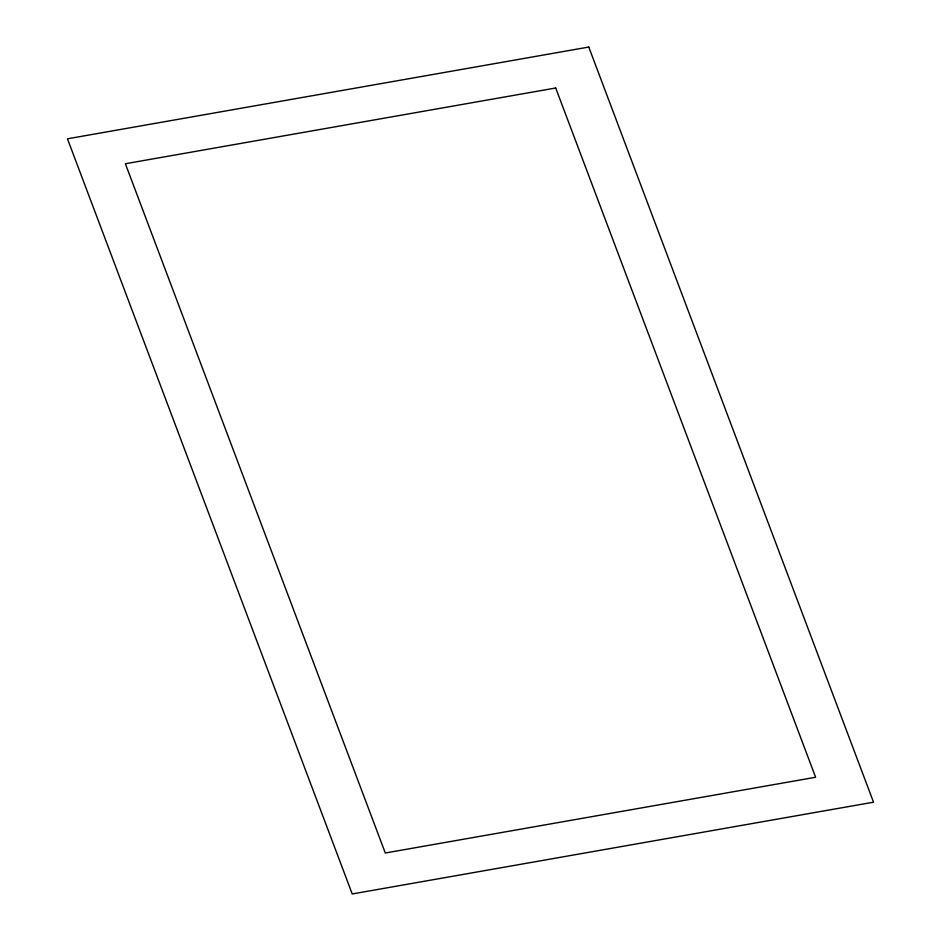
<?xml version="1.0" encoding="UTF-8"?>
<svg xmlns="http://www.w3.org/2000/svg" width="941" height="941" viewBox="0 0 941 941"><rect width="100%" height="100%" fill="white"/><g stroke="black" fill="none" stroke-linecap="round" stroke-linejoin="round"><path stroke-width="1.41" d="M588.772 47.05L67.47 138.809L352.228 893.95L873.53 802.191L588.772 47.05M555.708 87.995L125.376 163.746L385.292 853.005L815.624 777.254L555.708 87.995"/></g></svg>
